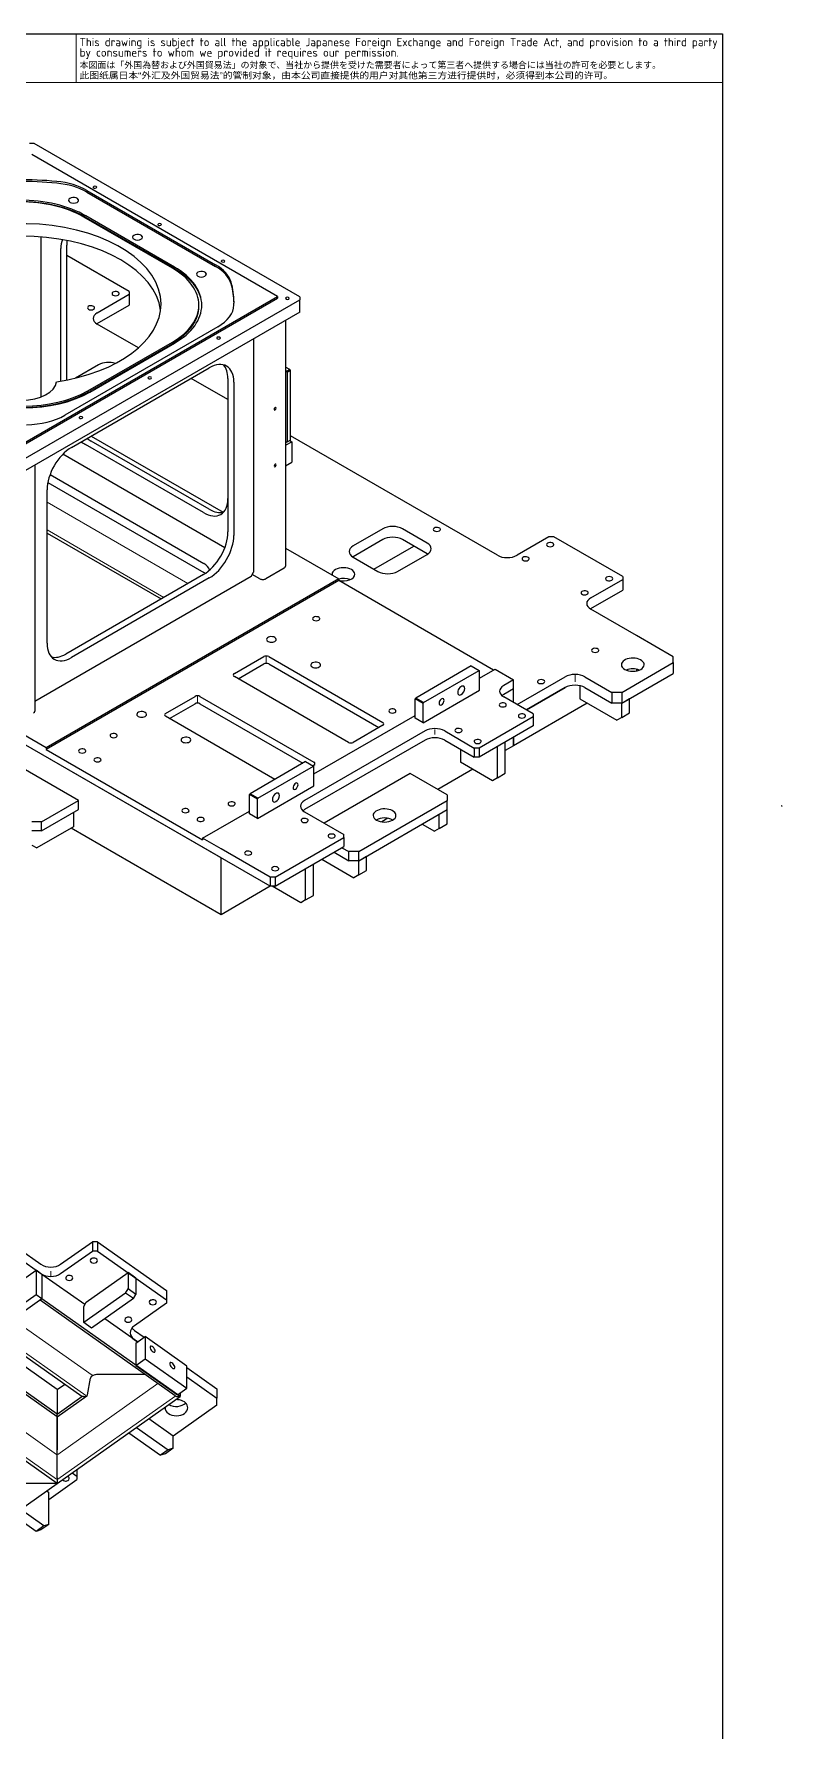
# Model space of a CAD drawing. Extents: x 0 to 1254, y -12 to 833.
# Drawn here: x 965.9 to 1181.1, y 328 to 816 of the extents above; entities that cross this region are included whole.
import ezdxf
from ezdxf.enums import TextEntityAlignment as Align

# ---------------------------------------------------------------- set-up
doc = ezdxf.new("R2010")
doc.units = 0
doc.layers.get('0').update_dxf_attribs({"lineweight": 13})
doc.styles.get("Standard").update_dxf_attribs({"font": 'isocp.shx'})

msp = doc.modelspace()

# ---------------------------------------------------------------- linework, layer by layer
at = {"color": 7, "lineweight": 25}
for p, q in [((40, 816), (1164, 816)), ((1164, 816), (1164, 25)), ((965.9712, 784.4769), (964.557, 784.4769)), ((1035.9748, 740.4677), (965.2641, 781.2926)), ((1042.3388, 740.3861), (965.9712, 784.4769)), ((981.1168, 770.9969), (1018.1422, 749.6203)), ((981.1168, 770.507), (1018.1422, 749.1304)), ((1005.7106, 748.6327), (980.2548, 763.3296)), ((1006.3046, 748.9756), (980.8488, 763.6726)), ((967.9511, 711.5896), (967.9511, 757.6257)), ((973.608, 716.1699), (973.608, 754.2665)), ((993.2656, 741.9374), (975.305, 752.307)), ((975.3051, 716.4787), (975.3051, 755.2463)), ((993.2656, 741.9374), (993.2656, 741.1209)), ((959.6073, 696.3769), (1035.9748, 740.4677)), ((959.6073, 695.887), (1035.9748, 739.9778)), ((960.3144, 692.2128), (1042.3388, 739.5696)), ((984.0732, 735.8137), (993.2656, 741.1209)), ((984.0732, 732.711), (993.2656, 738.0182)), ((993.2656, 741.1209), (993.2656, 738.0182)), ((1013.3259, 737.708), (1013.3259, 738.0182)), ((1035.9748, 740.4677), (1035.9748, 739.9778)), ((1042.3388, 740.3861), (1042.3388, 739.5696)), ((1042.3388, 735.977), (1042.3388, 739.5696)), ((1042.3388, 735.977), (960.3144, 688.6202)), ((995.9176, 725.7094), (984.0732, 732.5477)), ((1038.2731, 733.6296), (1038.2731, 662.9005)), ((1018.7389, 731.7413), (974.7219, 706.3281)), ((981.3862, 713.36), (1005.7106, 727.4038)), ((1029.0452, 728.3019), (1029.0452, 661.1859)), ((981.9801, 713.0171), (1006.3046, 727.0608)), ((976.7193, 697.1118), (1016.3172, 719.9737)), ((984.4974, 720.8718), (977.8516, 717.0348)), ((1039.5104, 719.4838), (1038.2731, 720.1981)), ((1038.6618, 718.9939), (1038.2731, 719.2183)), ((1039.5104, 719.4838), (1038.6618, 718.9939)), ((1038.8032, 718.7489), (1038.6618, 718.9939)), ((1039.6518, 719.2388), (1038.8032, 718.7489)), ((1038.8032, 698.6631), (1038.8032, 718.7489)), ((1039.6518, 719.2388), (1039.5104, 719.4838)), ((1039.6518, 699.153), (1039.6518, 719.2388)), ((1021.6912, 710.8289), (1011.0847, 716.9526)), ((1021.6913, 716.871), (1021.6913, 672.7802)), ((1023.3883, 715.8912), (1023.3883, 671.8004)), ((1033.8535, 570.8814), (810.4078, 699.8878)), ((1014.6202, 678.3323), (980.6791, 697.9283)), ((1016.3172, 679.3121), (982.3761, 698.908)), ((982.3762, 700.3777), (1020.3645, 678.4452)), ((1038.2731, 698.8059), (1038.6618, 698.5814)), ((1038.2731, 697.7038), (1040.076, 698.7447)), ((1038.8032, 698.6631), (1038.6618, 698.5814)), ((1039.6518, 699.153), (1038.8032, 698.6631)), ((1039.5104, 699.0713), (1040.076, 698.7447)), ((1099.1902, 666.0849), (1039.6517, 700.4594)), ((1040.076, 698.7447), (1040.076, 692.866)), ((1020.7798, 668.2441), (974.2097, 695.1314)), ((1019.7114, 579.0463), (824.5499, 691.7229)), ((966.1482, 691.9883), (966.1482, 621.2592)), ((970.5092, 689.2662), (1014.7616, 663.717)), ((1038.2731, 691.825), (1040.076, 692.866)), ((969.6482, 640.7735), (969.6482, 684.8643)), ((969.8702, 687.0223), (1014.7616, 661.1043)), ((1066.239, 673.6783), (1057.7537, 668.7793)), ((1078.9669, 669.5958), (1071.8958, 673.6783)), ((969.6481, 672.4536), (1002.458, 653.5108)), ((1066.239, 670.5756), (1057.7537, 665.6766)), ((1063.6934, 662.084), (1075.1485, 668.6977)), ((1078.9669, 666.4931), (1071.8958, 670.5756)), ((1114.0394, 671.3921), (1104.847, 666.0849)), ((1115.4536, 671.3921), (1114.0394, 671.3921)), ((1135.2526, 659.9612), (1115.4536, 671.3921)), ((969.4361, 610.6856), (874.8252, 665.3092)), ((1038.273, 668.1056), (1053.5818, 659.2671)), ((1057.7537, 665.5133), (1064.8248, 661.4309)), ((1070.4816, 661.4309), (1078.9669, 666.3298)), ((1028.3381, 659.9612), (966.1482, 624.0558)), ((1053.5818, 659.2671), (969.4361, 610.6856)), ((1014.6202, 660.5327), (975.0222, 637.6708)), ((1016.3172, 659.5529), (976.7193, 636.691)), ((1028.3381, 659.9612), (1029.0452, 661.1859)), ((1030.8271, 659.3406), (1028.6916, 660.5735)), ((1037.8981, 662.378), (1032.6373, 659.3406)), ((1053.5818, 659.2671), (1053.5818, 658.7772)), ((1126.0602, 653.8374), (1135.2526, 659.1447)), ((1135.2526, 659.9612), (1135.2526, 659.1447)), ((1135.2526, 659.1447), (1135.2526, 656.042)), ((1053.5818, 658.7772), (969.4361, 610.1957)), ((1098.1295, 633.0576), (1053.5818, 658.7772)), ((1126.0602, 650.7347), (1135.2526, 656.042)), ((1139.2124, 642.978), (1126.0602, 650.5714)), ((1149.819, 636.8543), (1139.2124, 642.978)), ((1023.5297, 632.037), (1032.015, 636.936)), ((1024.6611, 630.5673), (1032.015, 634.8131)), ((1033.4292, 636.936), (1066.239, 617.9932)), ((1033.4292, 634.8131), (1065.1076, 616.5235)), ((1134.9698, 626.6481), (1149.819, 635.2213)), ((1149.819, 635.2213), (1149.819, 636.8543)), ((1149.819, 635.2213), (1149.819, 632.1186)), ((1056.3395, 612.2778), (1023.5297, 631.2205)), ((1091.6948, 634.2415), (1075.7142, 625.0151)), ((1077.977, 623.7087), (1093.9576, 632.9351)), ((1091.6948, 634.2415), (1093.9576, 632.9351)), ((1093.9576, 632.9351), (1094.099, 632.8535)), ((1094.099, 630.7306), (1098.5538, 633.3025)), ((1094.099, 627.3013), (1094.099, 632.8535)), ((1098.5538, 633.3025), (1103.8571, 630.2407)), ((1103.8571, 630.2407), (1101.0286, 628.6077)), ((1103.8571, 627.6279), (1103.8571, 630.2407)), ((1104.847, 623.1372), (1118.7063, 631.1388)), ((1124.3632, 631.1388), (1132.1413, 626.6481)), ((1134.9698, 623.5454), (1149.819, 632.1186)), ((1139.2124, 633.2954), (1139.2124, 632.8198)), ((1139.2124, 633.2954), (1139.2124, 632.8198)), ((1003.7307, 620.606), (1012.216, 625.505)), ((1013.6302, 625.505), (1046.44, 606.5623)), ((1075.7142, 625.0151), (1075.5728, 624.7702)), ((1077.8355, 623.4638), (1075.5728, 624.7702)), ((1075.5728, 619.218), (1075.5728, 624.7702)), ((1077.977, 623.7087), (1075.7142, 625.0151)), ((1077.8355, 617.9116), (1094.099, 627.3013)), ((1103.8571, 627.6279), (1101.0286, 625.9949)), ((1103.8571, 627.6279), (1101.0286, 625.9949)), ((1109.5139, 620.4427), (1101.0286, 625.3417)), ((1103.8571, 623.7087), (1103.8571, 627.6279)), ((1103.8571, 623.7087), (1103.8571, 627.6279)), ((1107.534, 621.5858), (1118.7063, 628.0361)), ((1118.7063, 628.0361), (1107.534, 621.5858)), ((1122.949, 628.5634), (1122.949, 624.7702)), ((1122.949, 624.7702), (1133.5556, 618.6464)), ((1124.3632, 628.0361), (1132.1413, 623.5454)), ((1132.1413, 626.6481), (1132.1413, 623.5454)), ((1134.9698, 626.6481), (1132.1413, 626.6481)), ((1134.9698, 626.6481), (1134.9698, 623.5454)), ((1134.9698, 623.5454), (1137.2325, 624.8518)), ((1137.2325, 620.7693), (1137.2325, 624.8518)), ((1004.8621, 619.1363), (1012.216, 623.3821)), ((1013.6302, 623.3821), (1043.258, 606.2765)), ((1046.44, 603.2146), (1075.5728, 620.0345)), ((1077.8355, 623.4638), (1077.977, 623.7087)), ((1077.8355, 617.9116), (1077.8355, 623.4638)), ((1125.0703, 623.5454), (1103.8571, 611.298)), ((1109.5139, 620.4427), (1109.5139, 619.6262)), ((1134.9698, 623.5454), (1132.1413, 623.5454)), ((1134.9698, 619.4629), (1134.9698, 623.5454)), ((1134.9698, 619.4629), (1137.2325, 620.7693)), ((1035.197, 601.6225), (1003.7307, 619.7895)), ((1078.4012, 615.5437), (1043.753, 595.5396)), ((1066.239, 617.1767), (1057.7537, 612.2778)), ((1077.8355, 617.9116), (1075.5728, 619.218)), ((1084.0581, 615.5437), (1092.5434, 610.6448)), ((1109.5139, 619.6262), (1093.9576, 610.6448)), ((1109.5139, 617.0134), (1093.9576, 608.032)), ((1109.5139, 619.6262), (1109.5139, 617.0134)), ((1134.9698, 619.4629), (1133.5556, 618.6464)), ((969.4361, 610.6856), (969.4361, 610.1957)), ((969.4361, 610.1957), (1014.4081, 584.2311)), ((1078.4012, 612.931), (1043.753, 592.9268)), ((1078.4012, 612.931), (1043.753, 592.9268)), ((1084.0581, 612.931), (1092.5434, 608.032)), ((1088.5836, 610.3181), (1088.5836, 606.5623)), ((1092.5434, 610.6448), (1092.5434, 608.032)), ((1093.9576, 610.6448), (1092.5434, 610.6448)), ((1093.9576, 610.6448), (1093.9576, 608.032)), ((1099.1902, 602.0716), (1099.1902, 611.053)), ((1101.4529, 603.3779), (1101.4529, 612.3594)), ((1103.8571, 611.298), (1101.4529, 609.9099)), ((1103.8571, 611.298), (1103.8571, 613.7474)), ((1103.8571, 611.298), (1103.8571, 613.7474)), ((1103.8571, 613.7474), (1103.8571, 611.298)), ((1103.8571, 613.7474), (1103.8571, 611.298)), ((978.6992, 595.5396), (960.3144, 606.154)), ((1044.0358, 606.7256), (1028.0552, 597.4992)), ((1030.318, 596.1928), (1046.2986, 605.4192)), ((1044.0358, 606.7256), (1046.2986, 605.4192)), ((1046.44, 605.7458), (1046.0864, 605.5417)), ((1046.2986, 605.4192), (1046.44, 605.3375)), ((1046.44, 599.7854), (1046.44, 605.3375)), ((1097.776, 601.2551), (1088.5836, 606.5623)), ((1093.9576, 608.032), (1092.5434, 608.032)), ((1074.1586, 603.2963), (1049.4098, 589.0076)), ((1084.7652, 597.1726), (1074.1586, 603.2963)), ((1092.1191, 604.521), (1082.0782, 598.7239)), ((1099.1902, 602.0716), (1097.776, 601.2551)), ((1099.1902, 602.0716), (1101.4529, 603.3779)), ((968.0926, 589.4159), (978.6992, 595.5396)), ((978.6992, 592.9268), (978.6992, 595.5396)), ((1028.0552, 597.4992), (1027.9138, 597.2542)), ((1030.1765, 595.9478), (1027.9138, 597.2542)), ((1027.9138, 591.702), (1027.9138, 597.2542)), ((1030.318, 596.1928), (1028.0552, 597.4992)), ((1030.1765, 590.3957), (1046.44, 599.7854)), ((1030.1765, 595.9478), (1030.318, 596.1928)), ((1030.1765, 590.3957), (1030.1765, 595.9478)), ((1059.3093, 580.8426), (1084.7652, 595.5396)), ((1084.7652, 597.1726), (1084.7652, 595.5396)), ((1084.7652, 592.9268), (1084.7652, 595.5396)), ((968.0926, 586.8031), (978.6992, 592.9268)), ((977.285, 592.1103), (977.285, 588.0278)), ((1014.4081, 584.721), (1027.9138, 592.5185)), ((1030.1765, 590.3957), (1027.9138, 591.702)), ((1043.753, 592.2736), (1055.0667, 585.7416)), ((1059.3093, 578.2299), (1084.7652, 592.9268)), ((1082.5024, 591.6204), (1084.7652, 592.9268)), ((1082.5024, 587.5379), (1082.5024, 591.6204)), ((1084.7652, 588.8443), (1084.7652, 592.9268)), ((968.0926, 589.4159), (965.2641, 589.4159)), ((968.0926, 586.8031), (965.2641, 586.8031)), ((977.285, 588.0278), (966.6784, 581.9041)), ((968.0926, 586.8031), (968.0926, 589.4159)), ((1019.7114, 562.7164), (976.5778, 587.6196)), ((1055.0667, 584.9251), (1055.0667, 585.7416)), ((1067.7321, 590.4412), (1065.9566, 589.4161)), ((1077.5527, 588.7627), (1081.0882, 586.7214)), ((1082.5024, 587.5379), (1081.0882, 586.7214)), ((1082.5024, 587.5379), (1084.7652, 588.8443)), ((965.2641, 582.7206), (966.6784, 581.9041)), ((1014.4081, 584.721), (1014.4081, 584.2311)), ((1019.7114, 581.6591), (1014.4081, 584.721)), ((1033.8535, 573.4942), (1019.7114, 581.6591)), ((1035.2677, 573.4942), (1055.0667, 584.9251)), ((1035.2677, 570.8814), (1055.0667, 582.3123)), ((1054.501, 581.9857), (1056.4809, 580.8426)), ((1055.0667, 584.9251), (1055.0667, 582.3123)), ((1056.4809, 578.2299), (1056.4809, 580.8426)), ((1059.3093, 580.8426), (1056.4809, 580.8426)), ((1059.3093, 578.2299), (1059.3093, 580.8426)), ((1019.7114, 562.7164), (1019.7114, 579.0463)), ((1019.7114, 562.7164), (1019.7114, 579.0463)), ((1044.0358, 566.9622), (1044.0358, 575.9437)), ((1046.2986, 568.2686), (1046.2986, 577.2501)), ((1048.7028, 578.6381), (1057.8951, 573.3309)), ((1052.2383, 580.6793), (1056.4809, 578.2299)), ((1059.3093, 578.2299), (1056.4809, 578.2299)), ((1059.3093, 578.2299), (1061.5721, 579.5362)), ((1059.3093, 574.1474), (1059.3093, 578.2299)), ((1061.5721, 575.4538), (1061.5721, 579.5362)), ((1033.8535, 573.4942), (1033.8535, 570.8814)), ((1035.2677, 573.4942), (1033.8535, 573.4942)), ((1035.2677, 573.4942), (1035.2677, 570.8814)), ((1059.3093, 574.1474), (1057.8951, 573.3309)), ((1059.3093, 574.1474), (1061.5721, 575.4538)), ((1033.8535, 570.8814), (1019.7114, 562.7164)), ((1035.2677, 570.8814), (1033.8535, 570.8814)), ((1042.6216, 566.1457), (1034.4192, 570.8814)), ((1044.0358, 566.9622), (1042.6216, 566.1457)), ((1044.0358, 566.9622), (1046.2986, 568.2686)), ((972.576, 399.1218), (777.4145, 537.1218)), ((905.9665, 505.9799), (967.9091, 462.1799)), ((905.9665, 503.2929), (967.9091, 459.4929)), ((973.5659, 462.1799), (982.7583, 468.6799)), ((982.7583, 468.6799), (982.7583, 465.9929)), ((984.1725, 468.6799), (982.7583, 468.6799)), ((984.1725, 468.6799), (1003.9715, 454.6799)), ((984.1725, 468.6799), (984.1725, 465.9929)), ((973.5659, 459.4929), (982.7583, 465.9929)), ((984.1725, 465.9929), (982.7583, 465.9929)), ((984.1725, 465.9929), (1003.9715, 451.9929)), ((931.1395, 435.4929), (966.4949, 460.4929)), ((968.1919, 459.2929), (966.4949, 460.4929)), ((966.4949, 460.4929), (966.4949, 453.4218)), ((968.1919, 459.2929), (968.1919, 452.2218)), ((980.5056, 450.5858), (968.1919, 459.2929)), ((968.1919, 459.2929), (968.1919, 452.2218)), ((980.9199, 451.2929), (992.9407, 459.7929)), ((995.2034, 458.1929), (992.9407, 459.7929)), ((992.9407, 459.7929), (992.9407, 455.1259)), ((992.2336, 453.9188), (980.2127, 445.4188)), ((992.2336, 453.9188), (992.9407, 455.1259)), ((994.4963, 452.3188), (992.2336, 453.9188)), ((995.2034, 453.526), (992.9407, 455.1259)), ((995.2034, 458.1929), (995.2034, 453.526)), ((1003.9715, 454.6799), (1003.9715, 451.9929)), ((966.4949, 453.4218), (931.1395, 428.4218)), ((968.1919, 452.2218), (932.8366, 427.2218)), ((968.1919, 452.2218), (966.4949, 453.4218)), ((1006.4798, 424.3609), (967.6352, 451.8281)), ((968.1919, 452.2218), (967.928, 452.0352)), ((1007.9313, 424.1218), (968.1919, 452.2218)), ((980.2127, 445.4188), (980.2127, 450.0858)), ((980.2127, 450.0858), (980.9199, 451.2929)), ((994.4963, 452.3188), (982.4755, 443.8188)), ((994.4963, 452.3188), (995.2034, 453.526)), ((1003.9715, 450.9929), (994.7791, 444.4929)), ((1003.9715, 451.9929), (1003.9715, 450.9929)), ((982.4755, 443.8188), (980.2127, 445.4188)), ((995.7034, 439.8393), (986.2755, 446.5058)), ((972.576, 426.1929), (951.9787, 440.7573)), ((979.6471, 424.1218), (954.0498, 442.2218)), ((994.7791, 443.1799), (997.6034, 441.1828)), ((994.7791, 440.4929), (995.7034, 439.8393)), ((995.2034, 439.4857), (997.8904, 441.3857)), ((995.2034, 439.4857), (995.2034, 433.1218)), ((1009.9112, 432.8857), (997.8904, 441.3857)), ((997.8904, 441.3857), (997.8904, 435.0218)), ((972.576, 418.3344), (946.422, 436.8281)), ((972.576, 419.1218), (946.9787, 437.2218)), ((995.2034, 433.1218), (997.8904, 435.0218)), ((997.8904, 435.0218), (1009.9112, 426.5218)), ((997.8179, 430.4857), (984.3986, 430.4858)), ((997.8179, 430.4857), (984.3986, 430.4858)), ((995.2034, 433.1218), (1007.2242, 424.6218)), ((1009.9112, 426.5218), (1009.9112, 432.8857)), ((1009.9112, 432.4799), (1018.5379, 426.3799)), ((1009.9112, 429.7929), (1018.5379, 423.6929)), ((972.576, 399.1218), (932.8366, 427.2218)), ((972.576, 426.1929), (974.6471, 427.6573)), ((972.576, 426.1929), (972.576, 419.1218)), ((972.576, 426.1929), (972.576, 419.1218)), ((981.302, 424.6382), (982.1444, 429.453)), ((981.302, 424.6382), (982.1444, 429.453)), ((1007.2242, 424.6218), (1009.9112, 426.5218)), ((1007.9313, 425.1218), (1007.9313, 424.1218)), ((1007.9313, 425.1218), (1007.9313, 424.1218)), ((1018.5379, 426.3799), (1018.5379, 423.6929)), ((972.576, 418.3344), (981.0986, 424.3609)), ((972.576, 399.1218), (1007.9313, 424.1218)), ((972.576, 419.1218), (979.6471, 424.1218)), ((980.1749, 424.1218), (979.6471, 424.1218)), ((980.1749, 424.1218), (979.6471, 424.1218)), ((1018.5379, 421.6929), (1005.9514, 412.7929)), ((1007.9313, 424.1218), (1007.4035, 424.1218)), ((1007.9313, 424.1218), (1007.4035, 424.1218)), ((1018.5379, 421.6929), (1018.5379, 423.6929)), ((972.576, 418.7486), (972.576, 419.1218)), ((972.576, 418.7486), (972.576, 419.1218)), ((972.576, 418.3344), (972.576, 418.7486)), ((972.576, 418.3344), (972.576, 418.7486)), ((972.576, 408.8456), (972.576, 418.3344)), ((972.576, 418.3344), (972.576, 408.8456)), ((995.4306, 415.2824), (1004.5372, 408.8431)), ((1005.9514, 412.7929), (998.9306, 417.7573)), ((993.1679, 413.6824), (1002.2745, 407.2431)), ((1005.9514, 409.2573), (1005.9514, 412.7929)), ((972.576, 406.2189), (972.576, 408.8456)), ((972.576, 406.2189), (972.576, 408.8456)), ((972.576, 400.8084), (972.576, 406.2189)), ((972.576, 400.8084), (972.576, 406.2189)), ((1004.5372, 408.8431), (1002.2745, 407.2431)), ((1003.6887, 407.6573), (1002.2745, 407.2431)), ((1005.9514, 409.2573), (1003.6887, 407.6573)), ((1005.9514, 409.2573), (1004.5372, 408.8431)), ((970.1718, 394.5639), (978.2328, 400.2639)), ((972.576, 400.8084), (972.576, 399.495)), ((972.576, 400.8084), (972.576, 399.495)), ((976.9192, 402.1929), (978.2328, 401.2639)), ((978.2328, 403.1218), (978.2328, 401.2639)), ((978.2328, 401.2639), (978.2328, 400.2639)), ((888.4303, 339.6218), (972.576, 399.1218)), ((972.576, 399.1218), (958.4339, 399.1218)), ((972.576, 399.1218), (958.4339, 399.1218)), ((969.5652, 396.9929), (970.1718, 396.5639)), ((970.1718, 387.3715), (970.1718, 396.5639)), ((972.576, 399.1218), (972.576, 399.495)), ((972.576, 399.1218), (972.576, 399.495)), ((968.7576, 386.9573), (962.0652, 391.6896)), ((966.4949, 385.3573), (959.8025, 390.0896)), ((968.7576, 386.9573), (966.4949, 385.3573)), ((967.9091, 385.7715), (966.4949, 385.3573)), ((970.1718, 387.3715), (967.9091, 385.7715)), ((970.1718, 387.3715), (968.7576, 386.9573))]:
    msp.add_line(p, q, dxfattribs=at)
at = {"color": 7, "lineweight": 13}
for p, q in [((978, 802), (978, 816)), ((1164, 802), (751, 802)), ((980.8488, 763.2806), (1006.2839, 748.5957)), ((1005.7106, 727.0119), (981.4069, 712.9801)), ((969.6481, 681.3483), (1010.161, 657.9582)), ((1003.2403, 653.9625), (969.6481, 673.3569)), ((1032.7221, 635.2213), (1032.7221, 636.9051)), ((1121.5347, 629.6691), (1121.5347, 631.6152)), ((1012.9231, 623.7904), (1012.9231, 625.4741)), ((1081.2297, 614.5639), (1081.2297, 616.0202)), ((970.7375, 460.1799), (970.7375, 458.8644)), ((982.6325, 430.2684), (959.8889, 446.3506)), ((954.8321, 442.7749), (980.813, 424.4036)), ((972.4127, 407.4949), (938.6756, 431.3506)), ((933.6189, 427.7749), (972.4127, 400.3436)), ((972.7393, 407.4949), (1001.5356, 427.8569)), ((1006.4388, 424.1727), (972.7393, 400.3436))]:
    msp.add_line(p, q, dxfattribs=at)
msp.add_circle((1181, 594), 0.1, dxfattribs=at)
at = {"color": 7, "lineweight": 25}
for centre, major_axis, ratio, start_param, end_param in [((962.4357, 738.8347), (61, 0), 0.57735, 1.40633574, 1.59240799), ((962.4357, 738.3448), (61, 0), 0.57735, 1.40633574, 1.59240799), ((969.8031, 764.4649), (16, 0), 0.57735, 0.78539816, 1.40633574), ((969.8031, 763.975), (16, 0), 0.57735, 0.78539816, 1.40633574), ((983.4311, 771.9469), (0.52, 0), 0.57735, 6.28315622, 9.42474887), ((983.4311, 771.9469), (0.52, 0), 0.57735, 3.14156357, 3.42699082), ((983.4311, 771.9469), (0.52, 0), 0.57735, 3.42699082, 6.28315622), ((961.87, 752.7152), (26.84, 0), 0.57735, 0.78539816, 2.35619449), ((961.87, 752.7152), (26, 0), 0.57735, 0.78539816, 2.35619449), ((977.285, 768.147), (1.42, 0), 0.57735, 3.14156357, 6.28315622), ((977.285, 768.147), (1.42, 0), 0.57735, 0.28539816, 3.14156357), ((977.285, 768.147), (1.42, 0), 0.57735, 6.28315622, 6.56858347), ((962.4357, 738.3448), (40, 0), 0.57735, 6.28314878, 9.17279952), ((1002.0337, 761.2067), (0.52, 0), 0.57735, 6.28315622, 9.42474887), ((962.4357, 734.7522), (40, 0), 0.57735, 0.07786039, 2.88961422), ((980.6791, 750.184), (-5, 8.6603), 0.57735, 0.43017328, 0.78539816), ((982.3761, 751.1638), (-5, 8.6603), 0.57735, 0.61151716, 0.78539816), ((995.6697, 757.5325), (1.42, 0), 0.57735, 0.28539816, 3.14156357), ((995.6697, 757.5325), (1.42, 0), 0.57735, 3.14156357, 6.28315622), ((995.6697, 757.5325), (1.42, 0), 0.57735, 6.28315622, 6.56858347), ((1002.0337, 761.2067), (0.52, 0), 0.57735, 3.14156357, 3.42699082), ((1002.0337, 761.2067), (0.52, 0), 0.57735, 3.42699082, 6.28315622), ((987.3259, 738.0182), (26, 0), 0.57735, 0, 0.78539816), ((987.3259, 738.0182), (26.84, 0), 0.57735, 0, 0.78539816), ((1014.0545, 746.918), (1.42, 0), 0.57735, 0.28539816, 3.14156357), ((1014.0545, 746.918), (1.42, 0), 0.57735, 3.14156357, 6.28315622), ((1014.0545, 746.918), (1.42, 0), 0.57735, 6.28315622, 6.56858347), ((1006.8285, 743.0883), (16, 0), 0.57735, 0.16446059, 0.78539816), ((1006.8285, 742.5984), (16, 0), 0.57735, 0.16446059, 0.78539816), ((1020.2823, 750.6709), (0.52, 0), 0.57735, 6.28315622, 9.42474887), ((1020.2823, 750.6709), (0.52, 0), 0.57735, 3.14156357, 3.42699082), ((1020.2823, 750.6709), (0.52, 0), 0.57735, 3.42699082, 6.28315622), ((989.3765, 741.325), (1.03, 0), 0.57735, 0.28539816, 3.14156357), ((962.4357, 738.8347), (61, 0), 0.57735, 0.0000003, 0.16446059), ((962.4357, 738.3448), (61, 0), 0.57735, 0.00695418, 0.16446059), ((962.4357, 738.3448), (40, 0), 0.57735, 4.96436742, 6.28314878), ((982.3054, 737.2426), (1.03, 0), 0.57735, 0.28539816, 3.14156357), ((982.3054, 737.2426), (1.03, 0), 0.57735, 3.14156357, 6.28315622), ((982.3054, 737.2426), (1.03, 0), 0.57735, 6.28315622, 6.56858347), ((989.3765, 741.325), (1.03, 0), 0.57735, 3.14156357, 6.28315622), ((989.3765, 741.325), (1.03, 0), 0.57735, 6.28315622, 6.56858347), ((987.3259, 738.0182), (26, 0), 0.57735, 5.49778714, 6.28318531), ((987.3259, 738.0182), (26.84, 0), 0.57735, 5.49778714, 6.28318531), ((1007.4252, 738.2733), (16, 0), 0.57735, 5.49778714, 6.26157364), ((962.4357, 738.8347), (61, 0), 0.57735, 6.26157364, 6.28318531), ((1038.8032, 739.9778), (0.52, 0), 0.57735, 0.28539816, 3.14156357), ((1038.8032, 739.9778), (0.52, 0), 0.57735, 3.14156357, 6.28315622), ((1038.8032, 739.9778), (0.52, 0), 0.57735, 6.28315622, 6.56858347), ((986.9016, 734.1807), (4, 0), 0.57735, 2.35619449, 3.14159265), ((986.9016, 734.1807), (4, 0), 0.57735, 3.14159265, 3.92699082), ((986.9016, 731.078), (4, 0), 0.57735, 2.35619449, 2.40502306), ((1019.0043, 728.5469), (0.52, 0), 0.57735, 6.28315622, 9.42474887), ((1019.0043, 728.5469), (0.52, 0), 0.57735, 3.14156357, 3.42699082), ((1019.0043, 728.5469), (0.52, 0), 0.57735, 3.42699082, 6.28315622), ((987.3259, 719.2388), (4, 0), 0.57735, 1.05024514, 2.35619449), ((1016.3172, 711.8087), (-5, -8.6603), 0.57735, 3.14159265, 3.92699082), ((1014.6202, 712.7885), (-5, -8.6603), 0.57735, 2.35619449, 2.9710617), ((1016.3172, 711.8087), (-5, -8.6603), 0.57735, 2.35619449, 3.14159265), ((963.0014, 723.9745), (26.84, 0), 0.57735, 3.92699082, 5.49778714), ((963.0014, 723.9745), (26, 0), 0.57735, 3.92699082, 5.49778714), ((962.4357, 716.4055), (10, 0), 0.57735, 3.2153437, 6.20943426), ((999.2053, 717.1159), (0.52, 0), 0.57735, 6.28315622, 9.42474887), ((999.2053, 717.1159), (0.52, 0), 0.57735, 3.14156357, 3.42699082), ((999.2053, 717.1159), (0.52, 0), 0.57735, 3.42699082, 6.28315622), ((1035.2677, 708.2161), (0.215, 0.3724), 0.57735, 0.28539816, 3.14156357), ((1035.2677, 708.2161), (0.215, 0.3724), 0.57735, 3.14156357, 6.28315622), ((1035.2677, 708.2161), (0.215, 0.3724), 0.57735, 6.28315622, 6.56858347), ((963.4082, 712.86), (16, 0), 0.57735, 4.73400065, 5.49778714), ((979.4063, 705.685), (0.52, 0), 0.57735, 6.28315622, 9.42474887), ((979.4063, 705.685), (0.52, 0), 0.57735, 3.14156357, 3.42699082), ((979.4063, 705.685), (0.52, 0), 0.57735, 3.42699082, 6.28315622), ((980.6791, 706.0932), (-5, 8.6603), 0.57735, 2.18931334, 2.35619449), ((982.3761, 707.073), (-5, 8.6603), 0.57735, 2.18931334, 2.35619449), ((976.7193, 688.9468), (-5, -8.6603), 0.57735, 3.92699082, 5.49778714), ((1035.2677, 691.8862), (0.215, 0.3724), 0.57735, 6.28315622, 9.42474887), ((1035.2677, 691.8862), (0.215, 0.3724), 0.57735, 3.14156357, 3.42699082), ((1035.2677, 691.8862), (0.215, 0.3724), 0.57735, 3.42699082, 6.28315622), ((1016.3172, 687.4771), (-5, 8.6603), 0.57735, 2.35619449, 2.9710617), ((1014.6202, 686.4973), (-5, 8.6603), 0.57735, 3.14159265, 3.92534858), ((1014.6202, 686.4973), (-5, 8.6603), 0.57735, 2.35619449, 3.14159265), ((1069.0674, 672.0453), (4, 0), 0.57735, 0.78539816, 2.35619449), ((1081.7953, 673.515), (1.03, 0), 0.57735, 0.28539816, 3.14156357), ((1081.7953, 673.515), (1.03, 0), 0.57735, 3.14156357, 6.28315622), ((1081.7953, 673.515), (1.03, 0), 0.57735, 6.28315622, 6.56858347), ((1014.6202, 668.6977), (-5, -8.6603), 0.57735, 0.78539816, 2.35619449), ((1016.3172, 667.7179), (-5, -8.6603), 0.57735, 0.78539816, 2.35619449), ((1060.5821, 667.1463), (4, 0), 0.57735, 2.35619449, 3.14159265), ((1069.0674, 668.9426), (4, 0), 0.57735, 0.78539816, 2.35619449), ((1076.1385, 667.9628), (4, 0), 0.57735, 0, 0.78539816), ((1114.393, 669.1467), (1.03, 0), 0.57735, 0.28539816, 3.14156357), ((1114.393, 669.1467), (1.03, 0), 0.57735, 3.14156357, 6.28315622), ((1114.393, 669.1467), (1.03, 0), 0.57735, 6.28315622, 6.56858347), ((1060.5821, 667.1463), (4, 0), 0.57735, 3.14159265, 3.92699082), ((1060.5821, 664.0436), (4, 0), 0.57735, 2.35619449, 2.40502306), ((1076.1385, 667.9628), (4, 0), 0.57735, 5.49778714, 6.28318531), ((1076.1385, 664.8601), (4, 0), 0.57735, 0.73656959, 0.78539816), ((1102.0186, 667.7179), (4, 0), 0.57735, 3.92699082, 5.49778714), ((1107.3219, 665.0643), (1.03, 0), 0.57735, 0.28539816, 3.14156357), ((1107.3219, 665.0643), (1.03, 0), 0.57735, 3.14156357, 6.28315622), ((1107.3219, 665.0643), (1.03, 0), 0.57735, 6.28315622, 6.56858347), ((1010.519, 661.2676), (6, 0), 0.57735, 0.16956805, 0.78539816), ((1010.519, 658.6548), (6, 0), 0.57735, 0.68988301, 0.78539816), ((1031.7322, 659.8632), (-1.28, 0), 0.57735, 0.78539816, 2.35619449), ((1036.993, 662.9005), (-1.28, 0), 0.57735, 2.35619449, 3.14159265), ((1054.9253, 660.6144), (3.2752, 0), 0.57735, 6.28315622, 9.42474887), ((1054.9253, 660.6144), (3.2752, 0), 0.57735, 3.14156357, 3.27329973), ((1054.9253, 660.6144), (3.2752, 0), 0.57735, 4.28971041, 6.28315622), ((1054.9253, 657.5117), (3.2752, 0), 0.57735, 0.96212557, 1.99347492), ((1067.6532, 663.0638), (4, 0), 0.57735, 3.92699082, 5.49778714), ((1131.3635, 659.3488), (1.03, 0), 0.57735, 6.28315622, 9.42474887), ((1131.3635, 659.3488), (1.03, 0), 0.57735, 3.14156357, 3.42699082), ((1131.3635, 659.3488), (1.03, 0), 0.57735, 3.42699082, 6.28315622), ((1124.2925, 655.2663), (1.03, 0), 0.57735, 3.14156357, 6.28315622), ((1124.2925, 655.2663), (1.03, 0), 0.57735, 0.28539816, 3.14156357), ((1124.2925, 655.2663), (1.03, 0), 0.57735, 6.28315622, 6.56858347), ((1128.8887, 652.2044), (4, 0), 0.57735, 2.35619449, 3.14159265), ((1128.8887, 652.2044), (4, 0), 0.57735, 3.14159265, 3.92699082), ((1128.8887, 649.1018), (4, 0), 0.57735, 2.35619449, 2.40502306), ((1047.0764, 647.8362), (1.03, 0), 0.57735, 0.28539816, 3.14156357), ((1047.0764, 647.8362), (1.03, 0), 0.57735, 3.14156357, 6.28315622), ((1047.0764, 647.8362), (1.03, 0), 0.57735, 6.28315622, 6.56858347), ((976.7193, 644.856), (-5, -8.6603), 0.57735, 5.49778714, 6.28318531), ((1034.2071, 641.8758), (1.4, 0), 0.57735, 0.78539816, 3.14159265), ((1034.2071, 641.8758), (1.4, 0), 0.57735, 3.14159265, 6.28318531), ((1034.2071, 641.8758), (1.4, 0), 0.57735, 0, 0.78539816), ((1127.333, 638.7322), (1.03, 0), 0.57735, 0.28539816, 3.14156357), ((975.0222, 645.8358), (-5, -8.6603), 0.57735, 0.17053096, 0.78539816), ((976.7193, 644.856), (-5, -8.6603), 0.57735, 0, 0.78539816), ((1032.7221, 636.5277), (1, 0), 0.57735, 0.78539816, 2.35619449), ((1032.7221, 634.4048), (1, 0), 0.57735, 0.78539816, 2.35619449), ((1046.935, 634.5273), (1.4, 0), 0.57735, 0.78539816, 3.14159265), ((1046.935, 634.5273), (1.4, 0), 0.57735, 3.14159265, 6.28318531), ((1046.935, 634.5273), (1.4, 0), 0.57735, 0, 0.78539816), ((1127.333, 638.7322), (1.03, 0), 0.57735, 3.14156357, 6.28315622), ((1127.333, 638.7322), (1.03, 0), 0.57735, 6.28315622, 6.56858347), ((1138.1518, 634.6089), (3.2752, 0), 0.57735, 3.14156357, 6.28315622), ((1138.1518, 634.6089), (3.2752, 0), 0.57735, 0.28539816, 3.14156357), ((1138.1518, 634.6089), (3.2752, 0), 0.57735, 6.28315622, 6.56858347), ((1024.2368, 631.6287), (1, 0), 0.57735, 2.35619449, 3.14159265), ((1024.2368, 631.6287), (1, 0), 0.57735, 3.14159265, 3.92699082), ((1111.7767, 629.7508), (1.03, 0), 0.57735, 6.28315622, 9.42474887), ((1111.7767, 629.7508), (1.03, 0), 0.57735, 3.14156357, 3.42699082), ((1111.7767, 629.7508), (1.03, 0), 0.57735, 3.42699082, 6.28315622), ((1121.5347, 629.5058), (4, 0), 0.57735, 0.78539816, 2.35619449), ((1138.1518, 631.5063), (3.2752, 0), 0.57735, 0.96212557, 2.17946711), ((1012.9231, 625.0968), (1, 0), 0.57735, 0.78539816, 2.35619449), ((1083.1388, 623.9128), (-0.515, -0.892), 0.57735, 3.14156357, 4.99778714), ((1083.1388, 623.9128), (-0.515, -0.892), 0.57735, 6.28315622, 9.42474887), ((1088.7957, 627.1788), (-0.71, -1.2298), 0.57735, 3.14159265, 5.49778714), ((1088.7957, 627.1788), (-0.71, -1.2298), 0.57735, 5.49778714, 6.28318531), ((1088.7957, 627.1788), (-0.71, -1.2298), 0.57735, 0, 3.14159265), ((1103.8571, 626.9747), (4, 0), 0.57735, 2.35619449, 3.14159265), ((1103.8571, 626.9747), (4, 0), 0.57735, 3.14159265, 3.92699082), ((1103.8571, 624.3619), (4, 0), 0.57735, 2.35619449, 2.54088131), ((1121.5347, 626.4031), (4, 0), 0.57735, 0.78539816, 2.35619449), ((964.8682, 621.2592), (-1.28, 0), 0.57735, 2.35619449, 3.14159265), ((996.8718, 620.3203), (1.4, 0), 0.57735, 0.78539816, 3.14159265), ((996.8718, 620.3203), (1.4, 0), 0.57735, 3.14159265, 6.28318531), ((996.8718, 620.3203), (1.4, 0), 0.57735, 0, 0.78539816), ((1004.4379, 620.1978), (1, 0), 0.57735, 2.35619449, 3.14159265), ((1004.4379, 620.1978), (1, 0), 0.57735, 3.14159265, 3.92699082), ((1012.9231, 622.9739), (1, 0), 0.57735, 0.78539816, 2.35619449), ((1068.9967, 621.3), (1.03, 0), 0.57735, 0.28539816, 3.14156357), ((1068.9967, 621.3), (1.03, 0), 0.57735, 3.14156357, 6.28315622), ((1068.9967, 621.3), (1.03, 0), 0.57735, 6.28315622, 6.56858347), ((1083.1388, 623.9128), (-0.515, -0.892), 0.57735, 4.99778714, 6.28315622), ((1100.7458, 623.0555), (1.03, 0), 0.57735, 0.28539816, 3.14156357), ((1100.7458, 623.0555), (1.03, 0), 0.57735, 3.14156357, 6.28315622), ((1100.7458, 623.0555), (1.03, 0), 0.57735, 6.28315622, 6.56858347), ((1106.2612, 619.8712), (1.03, 0), 0.57735, 0.28539816, 3.14156357), ((1106.2612, 619.8712), (1.03, 0), 0.57735, 3.14156357, 6.28315622), ((1106.2612, 619.8712), (1.03, 0), 0.57735, 6.28315622, 6.56858347), ((1065.5319, 617.585), (1, 0), 0.57735, 0, 0.78539816), ((1065.5319, 617.585), (1, 0), 0.57735, 5.49778714, 6.28318531), ((1081.2297, 613.9108), (4, 0), 0.57735, 0.78539816, 2.35619449), ((1088.0179, 615.707), (1.03, 0), 0.57735, 0.28539816, 3.14156357), ((1088.0179, 615.707), (1.03, 0), 0.57735, 3.14156357, 6.28315622), ((1088.0179, 615.707), (1.03, 0), 0.57735, 6.28315622, 6.56858347), ((979.7598, 609.7874), (1.03, 0), 0.57735, 0.28539816, 3.14156357), ((988.8108, 614.1965), (1.03, 0), 0.57735, 0.28539816, 3.14156357), ((988.8108, 614.1965), (1.03, 0), 0.57735, 3.14156357, 6.28315622), ((988.8108, 614.1965), (1.03, 0), 0.57735, 6.28315622, 6.56858347), ((1009.5997, 612.9718), (1.4, 0), 0.57735, 0.78539816, 3.14159265), ((1009.5997, 612.9718), (1.4, 0), 0.57735, 3.14159265, 6.28318531), ((1009.5997, 612.9718), (1.4, 0), 0.57735, 0, 0.78539816), ((1057.0466, 612.686), (1, 0), 0.57735, 3.92699082, 5.49778714), ((1081.2297, 611.298), (4, 0), 0.57735, 0.78539816, 2.35619449), ((1093.5333, 612.5227), (1.03, 0), 0.57735, 0.28539816, 3.14156357), ((1093.5333, 612.5227), (1.03, 0), 0.57735, 3.14156357, 6.28315622), ((1093.5333, 612.5227), (1.03, 0), 0.57735, 6.28315622, 6.56858347), ((979.7598, 609.7874), (1.03, 0), 0.57735, 3.14156357, 6.28315622), ((979.7598, 609.7874), (1.03, 0), 0.57735, 6.28315622, 6.56858347), ((984.1439, 607.2563), (1.03, 0), 0.57735, 0.28539816, 3.14156357), ((984.1439, 607.2563), (1.03, 0), 0.57735, 3.14156357, 6.28315622), ((984.1439, 607.2563), (1.03, 0), 0.57735, 6.28315622, 6.56858347), ((1045.7329, 606.154), (1, 0), 0.57735, 0, 0.78539816), ((1045.7329, 606.154), (1, 0), 0.57735, 5.49778714, 6.28318531), ((1041.1367, 599.6629), (-0.515, -0.892), 0.57735, 3.14162174, 5.99778714), ((1041.1367, 599.6629), (-0.515, -0.892), 0.57735, 0.00002909, 3.14162174), ((1035.4798, 596.3969), (-0.71, -1.2298), 0.57735, 3.14159265, 5.49778714), ((1035.4798, 596.3969), (-0.71, -1.2298), 0.57735, 5.49778714, 6.28318531), ((1035.4798, 596.3969), (-0.71, -1.2298), 0.57735, 0, 3.14159265), ((1041.1367, 599.6629), (-0.515, -0.892), 0.57735, 5.99778714, 6.28321439), ((1046.5814, 593.9066), (4, 0), 0.57735, 2.35619449, 3.14159265), ((1009.4583, 592.641), (1.03, 0), 0.57735, 0.28539816, 3.14156357), ((1009.4583, 592.641), (1.03, 0), 0.57735, 3.14156357, 6.28315622), ((1009.4583, 592.641), (1.03, 0), 0.57735, 6.28315622, 6.56858347), ((1013.8424, 590.1099), (1.03, 0), 0.57735, 6.28315622, 9.42474887), ((1022.7519, 594.6006), (1.03, 0), 0.57735, 0.28539816, 3.14156357), ((1022.7519, 594.6006), (1.03, 0), 0.57735, 3.14156357, 6.28315622), ((1022.7519, 594.6006), (1.03, 0), 0.57735, 6.28315622, 6.56858347), ((1046.5814, 593.9066), (4, 0), 0.57735, 3.14159265, 3.92699082), ((1046.5814, 591.2938), (4, 0), 0.57735, 2.35619449, 2.54032847), ((1066.734, 591.253), (3.2752, 0), 0.57735, 3.14156357, 6.28315622), ((1066.734, 591.253), (3.2752, 0), 0.57735, 0.28539816, 3.14156357), ((1066.734, 591.253), (3.2752, 0), 0.57735, 6.28315622, 6.56858347), ((1013.8424, 590.1099), (1.03, 0), 0.57735, 3.14156357, 3.42699082), ((1013.8424, 590.1099), (1.03, 0), 0.57735, 3.42699082, 6.28315622), ((1043.753, 589.8241), (1.03, 0), 0.57735, 0.28539816, 3.14156357), ((1043.753, 589.8241), (1.03, 0), 0.57735, 3.14156357, 6.28315622), ((1043.753, 589.8241), (1.03, 0), 0.57735, 6.28315622, 6.56858347), ((1051.5312, 585.3334), (1.03, 0), 0.57735, 0.28539816, 3.14156357), ((1066.734, 588.6402), (3.2752, 0), 0.57735, 0.76269234, 2.37890041), ((1027.4895, 580.4344), (1.03, 0), 0.57735, 0.28539816, 3.14156357), ((1051.5312, 585.3334), (1.03, 0), 0.57735, 3.14156357, 6.28315622), ((1051.5312, 585.3334), (1.03, 0), 0.57735, 6.28315622, 6.56858347), ((1027.4895, 580.4344), (1.03, 0), 0.57735, 3.14156357, 6.28315622), ((1027.4895, 580.4344), (1.03, 0), 0.57735, 6.28315622, 6.56858347), ((1035.2677, 575.9437), (1.03, 0), 0.57735, 0.28539816, 3.14156357), ((1035.2677, 575.9437), (1.03, 0), 0.57735, 3.14156357, 6.28315622), ((1035.2677, 575.9437), (1.03, 0), 0.57735, 6.28315622, 6.56858347), ((983.1119, 463.2429), (1.03, 0), 0.707107, 1.2853982, 3.14162174), ((983.1119, 463.2429), (1.03, 0), 0.707107, 0.00002909, 1.2853982), ((970.7375, 464.1799), (4, 0), 0.707107, 3.92699085, 5.49778718), ((970.7375, 461.4929), (4, 0), 0.707107, 3.92699085, 5.49778718), ((976.0408, 458.2429), (1.03, 0), 0.707107, 1.2853982, 3.14162174), ((976.0408, 458.2429), (1.03, 0), 0.707107, 0.00002909, 1.2853982), ((983.1119, 463.2429), (1.03, 0), 0.707107, 3.14162174, 6.28321439), ((976.0408, 458.2429), (1.03, 0), 0.707107, 3.14162174, 6.28321439), ((1000.0824, 451.2429), (1.03, 0), 0.707107, 1.2853982, 3.14162174), ((1000.0824, 451.2429), (1.03, 0), 0.707107, 3.14162174, 6.28321439), ((1000.0824, 451.2429), (1.03, 0), 0.707107, 0.00002909, 1.2853982), ((993.0114, 446.2429), (1.03, 0), 0.707107, 1.2853982, 3.14162174), ((993.0114, 446.2429), (1.03, 0), 0.707107, 3.14162174, 6.28321439), ((993.0114, 446.2429), (1.03, 0), 0.707107, 0.00002909, 1.2853982), ((997.6076, 442.4929), (4, 0), 0.707107, 2.35619452, 3.14159265), ((997.6076, 442.4929), (4, 0), 0.707107, 3.14159265, 3.92699085), ((997.6076, 445.1799), (4, 0), 0.707107, 3.63655667, 3.92699085), ((1000.0117, 437.7644), (-0.5947, 0.841), 0.5, 0.00005391, 3.14164656), ((1000.0117, 437.7644), (-0.5947, 0.841), 0.5, 3.25707242, 6.28323922), ((1000.0117, 437.7644), (-0.5947, 0.841), 0.5, 3.14164656, 3.25707242), ((984.3986, 429.3544), (2.2627, 0), 0.5, 1.5707933, 3.05432587), ((984.3992, 429.3543), (2.2633, -0.0001), 0.499947, 2.52620237, 3.05436642), ((984.3986, 429.3543), (2.2628, 0), 0.500008, 1.57081974, 2.52608903), ((1005.6686, 433.0573), (-0.5947, 0.841), 0.5, 0.00005391, 3.14164656), ((1005.6686, 433.0573), (-0.5947, 0.841), 0.5, 3.25707242, 6.28323922), ((1005.6686, 433.0573), (-0.5947, 0.841), 0.5, 3.14164656, 3.25707242), ((980.1749, 424.6875), (1.1314, 0), 0.5, 4.71239011, 6.19591906), ((980.1745, 424.6876), (1.1318, -0.0001), 0.499934, 5.66783199, 6.19597284), ((980.1749, 424.6875), (1.1314, 0), 0.500007, 4.71241122, 5.66768204), ((1006.8707, 420.9429), (3.2752, 0), 0.707107, 3.0915687, 3.14162174), ((1006.8707, 420.9429), (3.2752, 0), 0.707107, 3.14162174, 6.28321439), ((1006.8707, 423.6299), (3.2752, 0), 0.707107, 4.00586926, 5.66431286), ((1007.4035, 424.6875), (1.1314, 0), 0.500007, 3.75708921, 4.71236671), ((1007.4035, 424.6875), (1.1314, 0), 0.500007, 3.75709592, 4.71236671), ((1006.8707, 420.9429), (3.2752, 0), 0.707107, 1.2853982, 1.62091274), ((1006.8707, 420.9429), (3.2752, 0), 0.707107, 0.00002909, 1.2853982), ((974.9802, 400.5639), (1.03, 0), 0.707107, 4.42699085, 6.28321439), ((974.9802, 400.5639), (1.03, 0), 0.707107, 0.00002909, 1.03844204), ((974.9802, 400.5639), (1.03, 0), 0.707107, 3.673947, 4.42699085)]:
    msp.add_ellipse(centre, major_axis=major_axis, ratio=ratio, start_param=start_param, end_param=end_param, dxfattribs=at)
at = {"color": 7, "lineweight": 13}
for points, knots in [([(980.8279, 763.2924), (980.7449, 763.3393), (980.6618, 763.3862), (980.5785, 763.433), (980.4508, 763.5044), (980.3225, 763.5754), (980.2896, 763.5935), (980.2062, 763.6392), (980.126, 763.6825), (980.0873, 763.7034), (980.0205, 763.7391), (979.9504, 763.7762), (979.9237, 763.7903), (979.8658, 763.8206), (979.8084, 763.8505), (979.7804, 763.865), (979.699, 763.907), (979.6232, 763.9457), (979.5765, 763.9693), (979.4813, 764.0173), (979.3816, 764.0669), (979.3284, 764.0933), (979.2577, 764.1281), (979.1845, 764.1637), (979.1706, 764.1705), (979.1427, 764.184), (979.1149, 764.1975), (979.1009, 764.2043), (978.5552, 764.4677), (977.997, 764.7203), (977.4309, 764.9585), (976.4146, 765.3589), (975.3671, 765.7229), (974.8968, 765.8771), (972.8708, 766.5033), (970.7643, 766.9949), (969.1207, 767.2918), (965.8022, 767.7298), (962.4332, 767.8615), (960.7441, 767.8517), (958.0845, 767.7155), (955.45, 767.3856), (954.494, 767.2392), (952.8279, 766.9357), (951.1987, 766.552), (950.504, 766.3716), (949.0104, 765.9464), (947.5673, 765.4516), (946.8068, 765.1649), (945.9169, 764.798), (945.0568, 764.4028), (944.9194, 764.3385), (944.7199, 764.2438), (944.5221, 764.1475), (944.471, 764.1225), (944.3365, 764.0562), (944.2132, 763.9944), (944.1493, 763.9622), (944.0389, 763.906), (943.9219, 763.8455), (943.8737, 763.8204), (943.7929, 763.778), (943.7108, 763.7344), (943.6792, 763.7175), (943.5054, 763.6243), (943.3334, 763.5294), (943.1903, 763.4494), (943.0511, 763.3708), (942.9121, 763.2924)], [0, 0, 0, 0, 0, 0, 4.75248011, 4.75248011, 4.75248011, 7.26270671, 7.26270671, 7.26270671, 9.63914039, 9.63914039, 9.63914039, 11.25028663, 11.25028663, 11.25028663, 12.8363027, 12.8363027, 12.8363027, 15.94698556, 15.94698556, 15.94698556, 19.15857196, 19.15857196, 19.15857196, 19.90896537, 19.90896537, 19.90896537, 20.65935878, 20.65935878, 20.65935878, 49.24719658, 49.24719658, 49.24719658, 71.952664, 71.952664, 71.952664, 146.25207739, 146.25207739, 146.25207739, 220.34783395, 220.34783395, 220.34783395, 262.92406269, 262.92406269, 262.92406269, 295.19595078, 295.19595078, 295.19595078, 333.35030807, 333.35030807, 333.35030807, 340.6577352, 340.6577352, 340.6577352, 344.01296392, 344.01296392, 344.01296392, 348.2177603, 348.2177603, 348.2177603, 351.00790313, 351.00790313, 351.00790313, 352.77390717, 352.77390717, 352.77390717, 360.72817101, 360.72817101, 360.72817101, 360.72817101, 360.72817101, 360.72817101]), ([(1006.3046, 748.5837), (1006.3933, 748.5313), (1006.4819, 748.479), (1006.5703, 748.4266), (1006.6972, 748.351), (1006.8233, 748.2749), (1006.8599, 748.2527), (1006.9338, 748.2077), (1007.0065, 748.1629), (1007.0428, 748.1404), (1007.1235, 748.09), (1007.206, 748.0379), (1007.2429, 748.0143), (1007.3582, 747.9404), (1007.4617, 747.8728), (1007.5196, 747.8346), (1007.6037, 747.7788), (1007.6947, 747.7176), (1007.7177, 747.702), (1007.7529, 747.6782), (1007.7885, 747.654), (1007.8004, 747.6459), (1007.9272, 747.5594), (1008.0527, 747.4721), (1008.1655, 747.3925), (1008.3112, 747.2879), (1008.4551, 747.1822), (1008.4858, 747.1596), (1008.6543, 747.0346), (1008.8155, 746.9116), (1008.9358, 746.8179), (1009.1176, 746.6737), (1009.2909, 746.5322), (1009.355, 746.4792), (1009.5172, 746.3438), (1009.6847, 746.1998), (1009.7894, 746.1083), (1009.9338, 745.9793), (1010.0777, 745.8472), (1010.1139, 745.8136), (1010.9908, 744.9966), (1011.7656, 744.1331), (1012.4044, 743.2674), (1012.9792, 742.2862), (1013.4105, 741.2785), (1013.4457, 741.1935), (1013.5792, 740.8612), (1013.6949, 740.5323), (1013.7712, 740.291), (1013.8814, 739.8997), (1013.9712, 739.4988), (1014.0026, 739.344), (1014.0346, 739.1656), (1014.0622, 738.987), (1014.0655, 738.9652), (1014.0817, 738.8563), (1014.0959, 738.7494), (1014.1059, 738.6662), (1014.1225, 738.5148), (1014.1361, 738.3613), (1014.1417, 738.2901), (1014.1488, 738.1851), (1014.1545, 738.0792), (1014.1561, 738.0467), (1014.159, 737.9817), (1014.1612, 737.9168), (1014.1622, 737.8844), (1014.1631, 737.852), (1014.1638, 737.8197)], [0, 0, 0, 0, 0, 0, 5.15654679, 5.15654679, 5.15654679, 7.42718242, 7.42718242, 7.42718242, 9.68381693, 9.68381693, 9.68381693, 12.36870981, 12.36870981, 12.36870981, 16.85836554, 16.85836554, 16.85836554, 18.34568402, 18.34568402, 18.34568402, 19.08934349, 19.08934349, 19.08934349, 26.26666319, 26.26666319, 26.26666319, 28.44707583, 28.44707583, 28.44707583, 37.33293497, 37.33293497, 37.33293497, 42.61543616, 42.61543616, 42.61543616, 50.61207679, 50.61207679, 50.61207679, 53.32834558, 53.32834558, 53.32834558, 116.6112504, 116.6112504, 116.6112504, 122.55388118, 122.55388118, 122.55388118, 139.4737102, 139.4737102, 139.4737102, 149.91368405, 149.91368405, 149.91368405, 151.3724865, 151.3724865, 151.3724865, 157.20145578, 157.20145578, 157.20145578, 162.08391264, 162.08391264, 162.08391264, 164.25154692, 164.25154692, 164.25154692, 166.41918121, 166.41918121, 166.41918121, 166.41918121, 166.41918121, 166.41918121]), ([(1005.7312, 727.024), (1005.8148, 727.0734), (1005.8984, 727.1227), (1005.9817, 727.1721), (1006.0902, 727.2368), (1006.198, 727.3019), (1006.2197, 727.3151), (1006.2687, 727.3448), (1006.3158, 727.3736), (1006.3385, 727.3875), (1006.3994, 727.425), (1006.4595, 727.4623), (1006.4975, 727.4861), (1006.5678, 727.5305), (1006.6401, 727.5766), (1006.6764, 727.5999), (1006.9751, 727.7926), (1007.2668, 727.9901), (1007.5236, 728.1695), (1008.0749, 728.5713), (1008.5986, 728.9888), (1008.875, 729.2202), (1009.2297, 729.5325), (1009.5684, 729.8523), (1009.6507, 729.9313), (1010.1183, 730.3883), (1010.5502, 730.8565), (1010.8795, 731.2475), (1011.4608, 732.0047), (1011.9548, 732.7911), (1012.1721, 733.1759), (1012.4109, 733.6544), (1012.616, 734.141), (1012.6515, 734.2279), (1012.7626, 734.5096), (1012.8601, 734.7875), (1012.9209, 734.9768), (1013.0354, 735.3669), (1013.1283, 735.7621), (1013.1716, 735.972), (1013.2163, 736.2301), (1013.2514, 736.4902), (1013.2564, 736.5282), (1013.2716, 736.6522), (1013.2842, 736.7717), (1013.2914, 736.8484), (1013.3021, 736.9762), (1013.3106, 737.1084), (1013.3137, 737.1618), (1013.3163, 737.2162), (1013.3186, 737.271)], [0, 0, 0, 0, 0, 0, 4.87012874, 4.87012874, 4.87012874, 6.36272491, 6.36272491, 6.36272491, 7.81172764, 7.81172764, 7.81172764, 10.30675642, 10.30675642, 10.30675642, 12.15394573, 12.15394573, 12.15394573, 28.47719982, 28.47719982, 28.47719982, 47.9002601, 47.9002601, 47.9002601, 54.2301474, 54.2301474, 54.2301474, 84.33271648, 84.33271648, 84.33271648, 111.81115675, 111.81115675, 111.81115675, 117.71043241, 117.71043241, 117.71043241, 131.10082969, 131.10082969, 131.10082969, 145.51227751, 145.51227751, 145.51227751, 148.31710858, 148.31710858, 148.31710858, 153.81337457, 153.81337457, 153.81337457, 157.41491286, 157.41491286, 157.41491286, 157.41491286, 157.41491286, 157.41491286]), ([(944.6166, 712.9681), (944.7017, 712.9201), (944.7868, 712.872), (944.8722, 712.824), (944.9799, 712.7637), (945.0882, 712.7037), (945.1066, 712.6936), (945.1501, 712.6696), (945.1927, 712.6463), (945.2134, 712.6349), (945.275, 712.6014), (945.3357, 712.5686), (945.3765, 712.5467), (945.4412, 712.5122), (945.5082, 712.4769), (945.5317, 712.4645), (945.5786, 712.4399), (945.6247, 712.4159), (945.6475, 712.4042), (945.7082, 712.3728), (945.7658, 712.3433), (945.8008, 712.3255), (945.8692, 712.2908), (945.9373, 712.2566), (945.9719, 712.2393), (946.0397, 712.2055), (946.1126, 712.1696), (946.148, 712.1521), (946.2095, 712.122), (946.2717, 712.0918), (946.307, 712.0747), (946.4417, 712.0097), (946.5772, 711.9454), (946.6878, 711.8937), (946.8404, 711.8232), (946.9941, 711.7536), (947.0361, 711.7347), (947.2691, 711.6304), (947.4935, 711.5329), (947.6568, 711.4639), (947.9203, 711.354), (948.1339, 711.2676), (948.2307, 711.2288), (948.449, 711.1423), (948.7323, 711.0335), (948.8887, 710.9745), (949.0986, 710.8971), (949.3138, 710.8199), (949.3595, 710.8036), (949.445, 710.7733), (949.5306, 710.7433), (949.5738, 710.7282), (951.9156, 709.9155), (954.41, 709.2914), (956.9573, 708.865), (961.7209, 708.4302), (966.5091, 708.6294), (968.6616, 708.8505), (970.8135, 709.2083), (972.892, 709.7), (972.9356, 709.7104), (973.2433, 709.7841), (973.5573, 709.8627), (973.8431, 709.9369), (974.4193, 710.093), (975.0226, 710.2702), (975.3212, 710.3614), (975.9215, 710.5523), (976.5042, 710.7523), (976.7938, 710.8555), (977.2251, 711.0149), (977.6219, 711.1691), (977.762, 711.2245), (977.9436, 711.2976), (978.1213, 711.3707), (978.1659, 711.3891), (978.5087, 711.5317), (978.8473, 711.6786), (979.1353, 711.8083), (979.4471, 711.954), (979.7547, 712.1033), (979.8066, 712.1286), (979.8788, 712.1639), (979.9495, 712.1988), (979.9956, 712.2217), (980.1025, 712.2751), (980.2045, 712.3267), (980.2631, 712.3566), (980.369, 712.411), (980.4804, 712.4693), (980.5251, 712.4928), (980.624, 712.5453), (980.7216, 712.598), (980.7692, 712.6238), (980.923, 712.708), (981.0705, 712.7903), (981.1684, 712.8452), (981.2774, 712.9067), (981.3862, 712.9681)], [0, 0, 0, 0, 0, 0, 4.87742841, 4.87742841, 4.87742841, 6.14262242, 6.14262242, 6.14262242, 7.36205952, 7.36205952, 7.36205952, 9.8008222, 9.8008222, 9.8008222, 11.10119628, 11.10119628, 11.10119628, 12.40157037, 12.40157037, 12.40157037, 14.63592278, 14.63592278, 14.63592278, 16.87027518, 16.87027518, 16.87027518, 18.85568637, 18.85568637, 18.85568637, 20.22070247, 20.22070247, 20.22070247, 26.10859303, 26.10859303, 26.10859303, 28.31633826, 28.31633826, 28.31633826, 38.38343706, 38.38343706, 38.38343706, 47.45116821, 47.45116821, 47.45116821, 55.98532436, 55.98532436, 55.98532436, 58.07384295, 58.07384295, 58.07384295, 60.19599304, 60.19599304, 60.19599304, 172.9375054, 172.9375054, 172.9375054, 266.70194161, 266.70194161, 266.70194161, 268.71236529, 268.71236529, 268.71236529, 280.85550053, 280.85550053, 280.85550053, 292.39300123, 292.39300123, 292.39300123, 304.23924753, 304.23924753, 304.23924753, 311.03824508, 311.03824508, 311.03824508, 313.32628842, 313.32628842, 313.32628842, 328.63719369, 328.63719369, 328.63719369, 329.9234217, 329.9234217, 329.9234217, 332.5544241, 332.5544241, 332.5544241, 336.186068, 336.186068, 336.186068, 338.96196523, 338.96196523, 338.96196523, 341.68484272, 341.68484272, 341.68484272, 347.92259882, 347.92259882, 347.92259882, 347.92259882, 347.92259882, 347.92259882])]:
    msp.add_open_spline(points, degree=5, knots=knots, dxfattribs=at)

# ---------------------------------------------------------------- texts
for s, height, width, p, p2 in [('This drawing is subject to all the applicable Japanese Foreign Exchange and Foreign Trade Act, and provision to a third party', 2.381, 0.763406, (979, 812.4722), (1162.5847, 812.4722)), ('by consumers to whom we provided it requires our permission.', 2.381, 0.767176, (979, 809.4722), (1070.8542, 809.4722)), ('本図面は「外国為替および外国貿易法」の対象で、当社から提供を受けた需要者によって第三者へ提供する場合には当社の許可を必要とします。', 1.852, 1.625466, (979, 806.1448), (1146.2902, 806.1448)), ('此图纸属日本“外汇及外国贸易法”的管制对象，由本公司直接提供的用户对其他第三方进行提供时，必须得到本公司的许可。', 1.852, 1.73155, (979, 803.1448), (1132.4697, 803.1448))]:
    msp.add_text(s, height=height, dxfattribs=dict(at, width=width)).set_placement(p, p2, align=Align.FIT)

doc.saveas('drawing.dxf')
